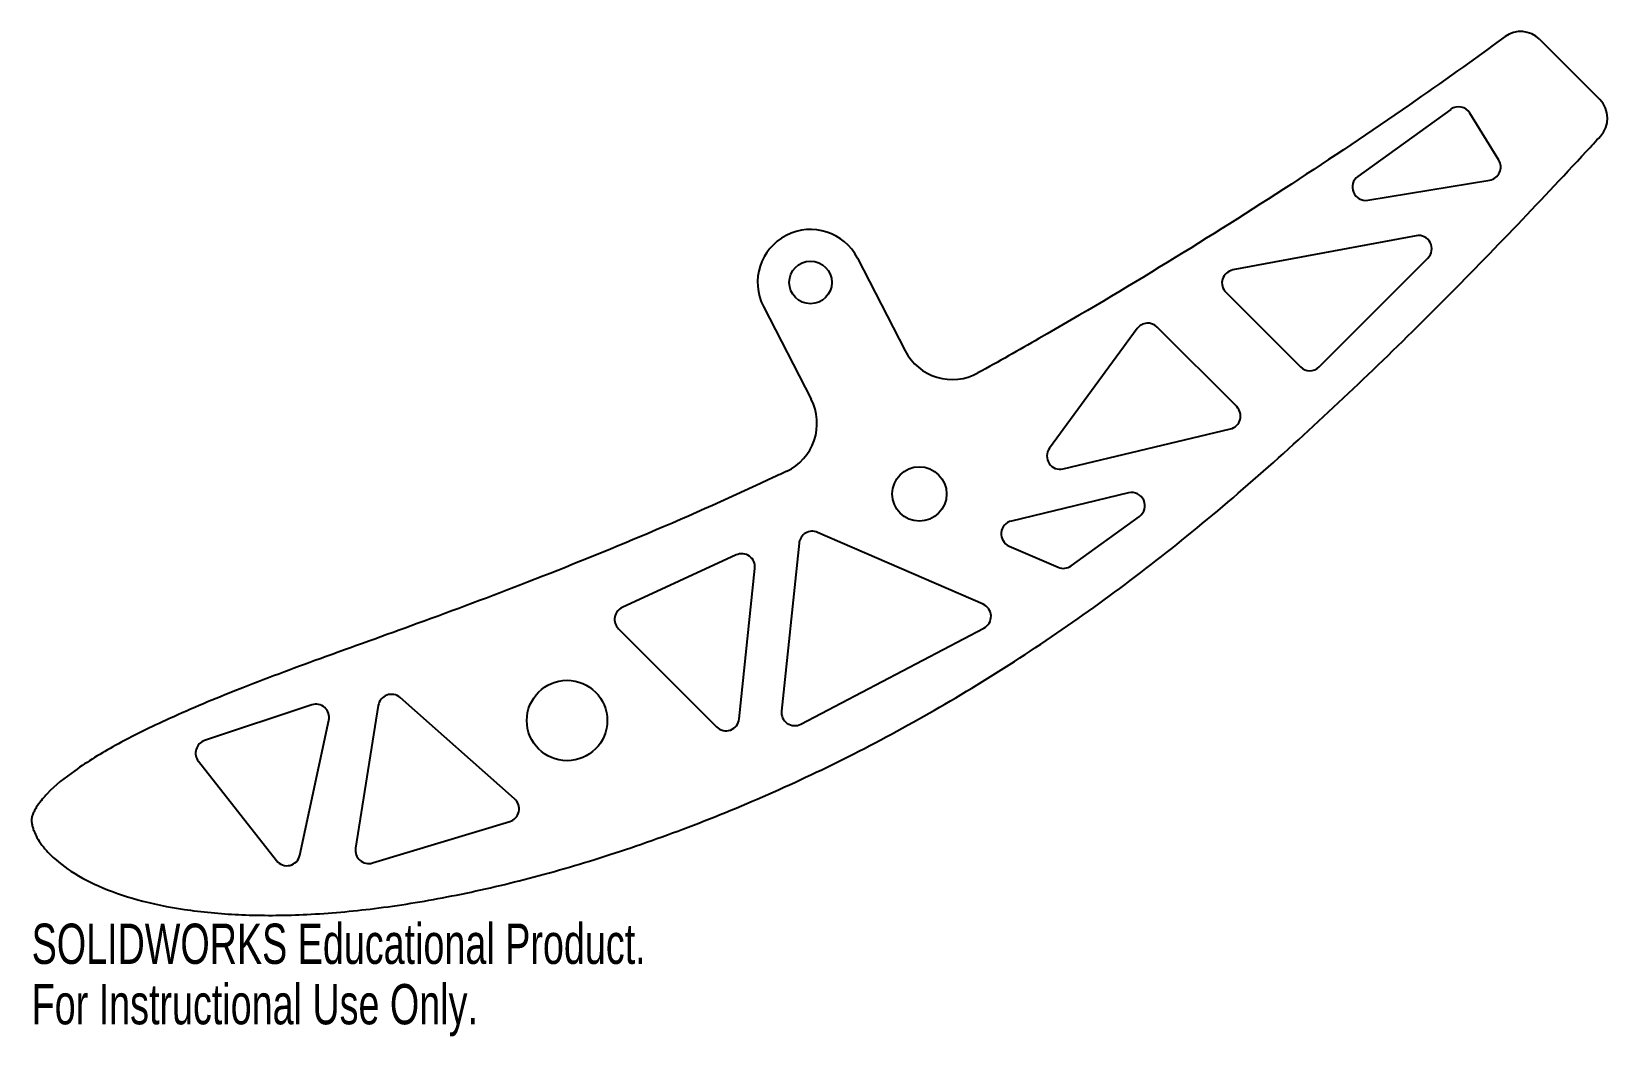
# Model space of a CAD drawing. Header units: inches. Extents: x 35.25 to 42.7, y 37.99 to 42.73.
import ezdxf

# ---------------------------------------------------------------- set-up
doc = ezdxf.new("R2010")
doc.units = ezdxf.units.IN
doc.header["$MEASUREMENT"] = 0
doc.styles.add('SLDTEXTSTYLE0', font='TXT', dxfattribs={"width": 0.7})

msp = doc.modelspace()

# ---------------------------------------------------------------- linework, layer by layer
at = {"color": 7, "linetype": 'Continuous', "lineweight": 25}
for p, q in [((42.3797, 42.698), (42.6646, 42.4131)), ((41.9611, 42.367), (41.5218, 42.05)), ((42.1877, 42.1275), (42.0508, 42.3492)), ((41.5685, 41.9376), (42.1447, 42.033)), ((41.7971, 41.77), (40.9308, 41.6081)), ((39.1579, 41.6638), (39.3832, 41.226)), ((41.3387, 41.1503), (41.8528, 41.6644)), ((40.898, 41.5025), (41.2503, 41.1503)), ((38.7133, 41.435), (38.9385, 40.9975)), ((40.4788, 41.3311), (40.0646, 40.766)), ((40.9494, 40.9624), (40.5734, 41.3384)), ((40.1296, 40.6682), (40.9197, 40.8574)), ((40.4384, 40.5549), (39.8844, 40.4222)), ((40.1667, 40.2104), (40.4896, 40.4434)), ((39.7509, 40.0289), (38.9685, 40.3684)), ((38.8815, 40.3176), (38.7984, 39.5245)), ((39.8741, 40.3041), (40.1053, 40.2038)), ((38.5845, 40.2618), (38.046, 40.0144)), ((38.5983, 39.4871), (38.6727, 40.1985)), ((38.0279, 39.9134), (38.4919, 39.4494)), ((38.8896, 39.4626), (39.755, 39.9162)), ((36.5787, 39.5535), (36.0727, 39.3848)), ((36.8932, 39.5508), (36.786, 38.8764)), ((37.5375, 39.1092), (36.9963, 39.5878)), ((36.5226, 38.8433), (36.6596, 39.4811)), ((36.0434, 39.2869), (36.4123, 38.8178)), ((36.8658, 38.8067), (37.5141, 39.0025))]:
    msp.add_line(p, q, dxfattribs=at)
for centre, radius in [((38.9356, 41.5494), 0.1005), ((39.45, 40.55), 0.1285), ((37.7851, 39.4797), 0.19)]:
    msp.add_circle(centre, radius, dxfattribs=at)
for centre, radius, start, end in [((42.2914, 42.6096), 0.125, 45, 126.1791), ((41.9976, 42.3164), 0.0625, 31.68251, 125.81955), ((42.5762, 42.3248), 0.125, 317.32803, 45), ((42.1345, 42.0946), 0.0625, 279.39715, 31.68251), ((41.5583, 41.9993), 0.0625, 125.81955, 279.39715), ((38.9356, 41.5494), 0.25, 27.23493, 207.23493), ((41.8086, 41.7086), 0.0625, 315, 100.58497), ((40.9422, 41.5467), 0.0625, 100.58497, 225), ((40.5292, 41.2942), 0.0625, 45, 143.76129), ((39.6055, 41.3404), 0.25, 207.23493, 298.90911), ((41.2945, 41.1944), 0.0625, 225, 315), ((38.7162, 40.8831), 0.25, 295.3932, 27.23493), ((40.9052, 40.9182), 0.0625, 283.46634, 45), ((40.115, 40.729), 0.0625, 143.76129, 283.46634), ((40.453, 40.4941), 0.0625, 305.81955, 103.46634), ((38.9436, 40.3111), 0.0625, 66.54224, 174.02363), ((39.899, 40.3614), 0.0625, 103.46634, 246.54224), ((38.6106, 40.205), 0.0625, 354.02363, 114.67686), ((40.1302, 40.2611), 0.0625, 246.54224, 305.81955), ((38.0721, 39.9576), 0.0625, 114.67686, 225), ((39.726, 39.9716), 0.0625, 297.66341, 66.54224), ((36.5985, 39.4942), 0.0625, 347.87291, 108.43495), ((36.9549, 39.541), 0.0625, 48.5068, 170.97036), ((38.5361, 39.4936), 0.0625, 225, 354.02363), ((38.8606, 39.518), 0.0625, 174.02363, 297.66341), ((36.0925, 39.3255), 0.0625, 108.43495, 218.18565), ((37.4961, 39.0624), 0.0625, 286.80636, 48.5068), ((36.8477, 38.8665), 0.0625, 170.97036, 286.80636), ((36.4615, 38.8564), 0.0625, 218.18565, 347.87291)]:
    msp.add_arc(centre, radius, start, end, dxfattribs=at)
for points, knots in [([(42.2176, 42.7105), (42.0684, 42.6014), (41.7351, 42.3641), (41.2034, 42.0076), (40.6196, 41.6389), (40.1239, 41.3444), (39.823, 41.1749), (39.7264, 41.1215)], [0.1365601, 0.1365601, 0.1365601, 0.1365601, 0.1606127, 0.189791, 0.2198732, 0.2504575, 0.2648168, 0.2648168, 0.2648168, 0.2648168]), ([(38.8234, 40.6573), (38.8068, 40.6494), (38.5905, 40.5472), (38.1845, 40.3669), (37.6177, 40.1376), (37.0995, 39.9438), (36.6405, 39.7806), (36.2484, 39.6353), (35.9247, 39.5004), (35.6663, 39.3745), (35.472, 39.2568), (35.3585, 39.1673), (35.305, 39.1072), (35.2859, 39.0825), (35.2719, 39.0602), (35.2639, 39.045), (35.2594, 39.0331), (35.2568, 39.0248), (35.255, 39.0165), (35.2546, 39.0083), (35.255, 38.9999), (35.2567, 38.9883), (35.2601, 38.9733), (35.2678, 38.9518), (35.2877, 38.9104), (35.3418, 38.8417), (35.4464, 38.7586), (35.5987, 38.6813), (35.7892, 38.62), (36.0156, 38.5776), (36.2754, 38.5569), (36.566, 38.5602), (36.8843, 38.5889), (37.2269, 38.6442), (37.5904, 38.7267), (37.9706, 38.8368), (38.3636, 38.9745), (38.765, 39.1396), (39.1704, 39.3333), (39.5762, 39.5555), (39.9793, 39.8059), (40.3771, 40.0838), (40.7678, 40.3891), (41.1503, 40.7198), (41.5265, 41.0689), (41.8955, 41.4301), (42.2541, 41.7973), (42.5097, 42.0687), (42.6462, 42.2162), (42.6681, 42.24)], [0.3088666, 0.3088666, 0.3088666, 0.3088666, 0.3112566, 0.3399988, 0.3666715, 0.390812, 0.4119951, 0.4300687, 0.4452238, 0.4576194, 0.4674254, 0.4747865, 0.4762797, 0.4778837, 0.4788398, 0.4797114, 0.4801132, 0.480492, 0.4808465, 0.4812026, 0.4815636, 0.4819396, 0.4827273, 0.4835586, 0.4849028, 0.4886917, 0.4948061, 0.5021494, 0.5107964, 0.5207641, 0.5320619, 0.5446658, 0.5585413, 0.5736118, 0.5898029, 0.60701, 0.625107, 0.6439666, 0.6634693, 0.6835514, 0.7041417, 0.7251961, 0.7466803, 0.768633, 0.7909773, 0.8134633, 0.8358266, 0.8577716, 0.8619811, 0.8619811, 0.8619811, 0.8619811])]:
    msp.add_open_spline(points, degree=3, knots=knots, dxfattribs=at)

# ---------------------------------------------------------------- texts
at = {"color": 7, "linetype": 'Continuous', "char_height": 0.1903, "attachment_point": 1, "style": 'SLDTEXTSTYLE0'}
for s, insert in [('SOLIDWORKS Educational Product.', (35.2555, 38.5202)), ('For Instructional Use Only.', (35.2555, 38.2348))]:
    msp.add_mtext(s, dxfattribs=dict(at, insert=insert))

doc.saveas('drawing.dxf')
